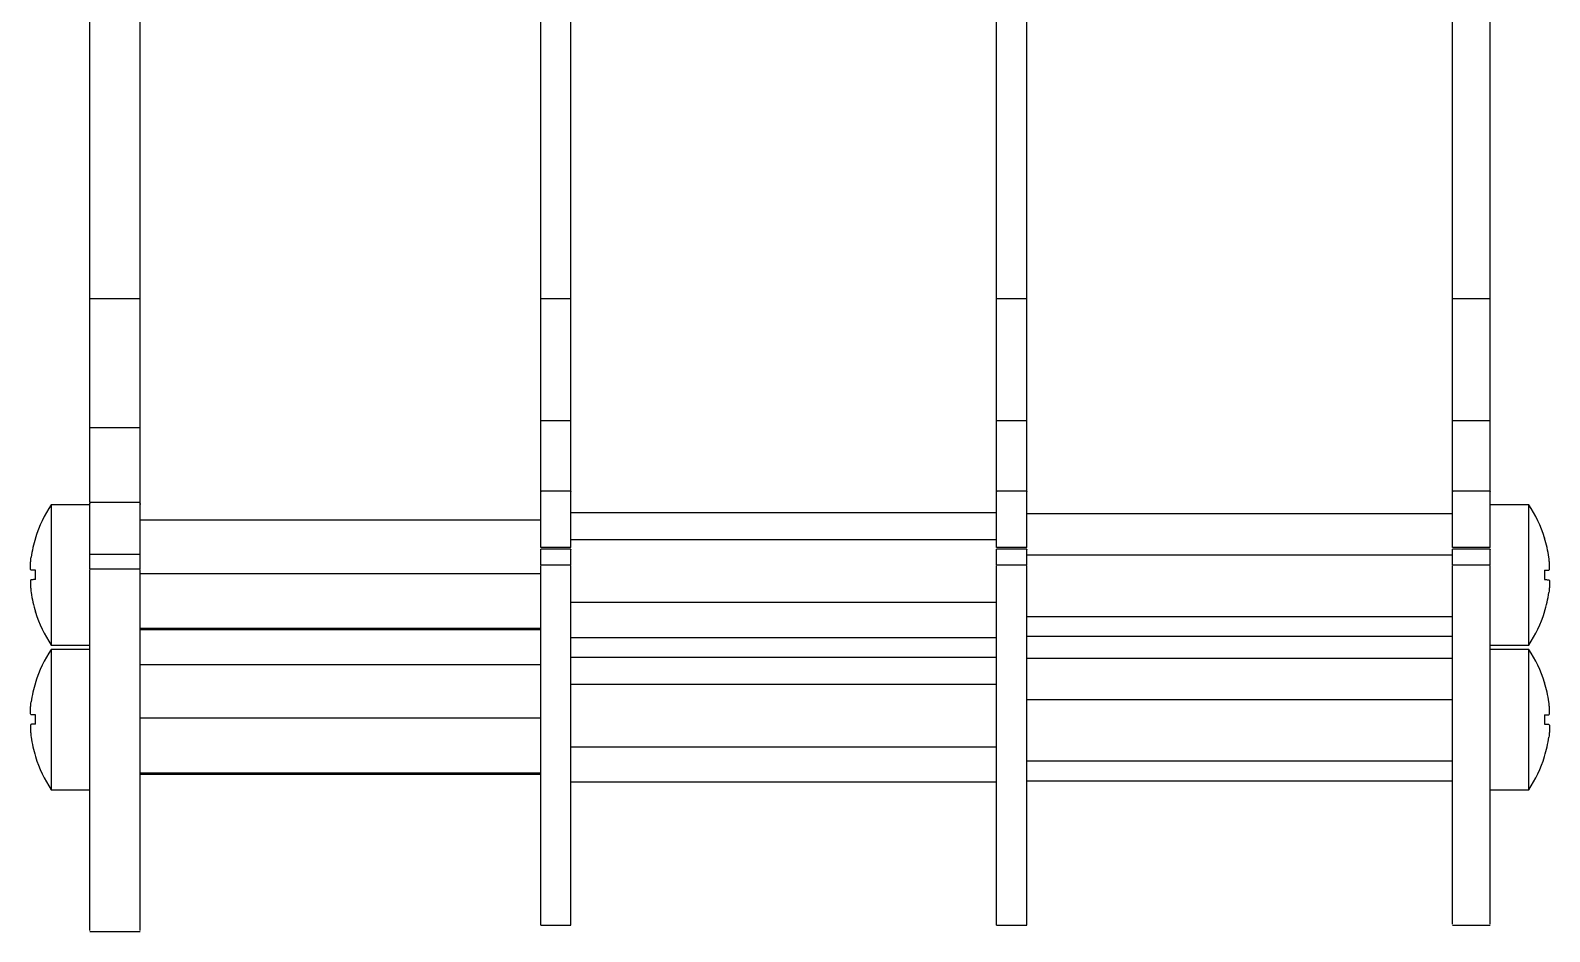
# Model space of a CAD drawing. Header units: millimetres. Extents: x 0 to 1189, y 0 to 841.
# Drawn here: x 269.7 to 330.4, y 239.9 to 275.9 of the extents above; entities that cross this region are included whole.
import ezdxf

# ---------------------------------------------------------------- set-up
doc = ezdxf.new("R2010")
doc.units = ezdxf.units.MM

msp = doc.modelspace()

# ---------------------------------------------------------------- linework, layer by layer
at = {"color": 7, "linetype": 'Continuous', "lineweight": 25}
for p, q in [((272.102, 265.207), (274.102, 265.207)), ((290.102, 265.207), (291.302, 265.207)), ((308.302, 265.207), (309.502, 265.207)), ((326.502, 265.207), (328.002, 265.207)), ((291.302, 260.321), (290.102, 260.321)), ((309.502, 260.321), (308.302, 260.321)), ((328.002, 260.321), (326.502, 260.321)), ((274.102, 260.05), (272.102, 260.05)), ((291.302, 257.516), (290.102, 257.516)), ((309.502, 257.516), (308.302, 257.516)), ((328.002, 257.516), (326.502, 257.516)), ((272.102, 256.973), (270.559, 256.973)), ((270.559, 256.973), (270.559, 251.373)), ((274.102, 257.061), (272.102, 257.061)), ((291.302, 256.666), (308.302, 256.666)), ((309.502, 256.624), (326.502, 256.624)), ((329.544, 256.973), (328.002, 256.973)), ((329.544, 251.373), (329.544, 256.973)), ((290.102, 256.362), (274.102, 256.362)), ((269.926, 255.655), (269.926, 255.643)), ((291.302, 255.581), (308.302, 255.581)), ((330.177, 255.655), (330.177, 255.643)), ((274.102, 254.985), (272.102, 254.985)), ((291.302, 255.273), (290.102, 255.273)), ((291.302, 255.197), (290.102, 255.197)), ((309.502, 255.273), (308.302, 255.273)), ((309.502, 255.197), (308.302, 255.197)), ((309.502, 254.969), (326.502, 254.969)), ((328.002, 255.273), (326.502, 255.273)), ((328.002, 255.197), (326.502, 255.197)), ((269.926, 253.987), (269.926, 254.36)), ((274.102, 254.408), (272.102, 254.408)), ((290.102, 254.221), (274.102, 254.221)), ((291.302, 254.559), (290.102, 254.559)), ((309.502, 254.559), (308.302, 254.559)), ((328.002, 254.559), (326.502, 254.559)), ((330.177, 254.36), (330.177, 253.987)), ((291.302, 253.088), (308.302, 253.088)), ((269.926, 252.692), (269.926, 252.703)), ((309.502, 252.519), (326.502, 252.519)), ((330.177, 252.692), (330.177, 252.703)), ((290.102, 252.033), (274.102, 252.033)), ((290.102, 251.985), (274.102, 251.985)), ((309.502, 251.723), (326.502, 251.723)), ((270.559, 251.373), (272.102, 251.373)), ((272.102, 251.201), (270.559, 251.201)), ((270.559, 251.201), (270.559, 245.601)), ((291.302, 251.68), (308.302, 251.68)), ((328.002, 251.373), (329.544, 251.373)), ((329.544, 251.201), (328.002, 251.201)), ((329.544, 245.601), (329.544, 251.201)), ((290.102, 250.59), (274.102, 250.59)), ((291.302, 250.894), (308.302, 250.894)), ((309.502, 250.852), (326.502, 250.852)), ((269.926, 249.883), (269.926, 249.871)), ((291.302, 249.809), (308.302, 249.809)), ((330.177, 249.883), (330.177, 249.871)), ((309.502, 249.197), (326.502, 249.197)), ((269.926, 248.214), (269.926, 248.588)), ((290.102, 248.449), (274.102, 248.449)), ((330.177, 248.588), (330.177, 248.214)), ((269.926, 246.919), (269.926, 246.931)), ((291.302, 247.315), (308.302, 247.315)), ((330.177, 246.919), (330.177, 246.931)), ((290.102, 246.261), (274.102, 246.261)), ((309.502, 246.747), (326.502, 246.747)), ((290.102, 246.212), (274.102, 246.212)), ((291.302, 245.908), (308.302, 245.908)), ((309.502, 245.951), (326.502, 245.951)), ((270.559, 245.601), (272.102, 245.601)), ((328.002, 245.601), (329.544, 245.601)), ((290.102, 240.188), (291.302, 240.188)), ((308.302, 240.188), (309.502, 240.188)), ((326.502, 240.188), (328.002, 240.188)), ((272.102, 239.936), (274.102, 239.936))]:
    msp.add_line(p, q, dxfattribs=at)
at = {"color": 7, "linetype": 'Continuous', "lineweight": 25, "flags": 128}
for points in [[(269.926, 254.36), (269.899, 254.361), (269.873, 254.362), (269.848, 254.363), (269.826, 254.364), (269.806, 254.364), (269.787, 254.365), (269.771, 254.365), (269.756, 254.366)], [(330.177, 254.36), (330.205, 254.361), (330.231, 254.362), (330.255, 254.363), (330.277, 254.364), (330.298, 254.364), (330.316, 254.365), (330.333, 254.365), (330.348, 254.366)], [(269.926, 253.987), (269.899, 253.986), (269.873, 253.985), (269.848, 253.984), (269.826, 253.983), (269.806, 253.982), (269.787, 253.982), (269.771, 253.981), (269.756, 253.981)], [(330.177, 253.987), (330.205, 253.986), (330.231, 253.985), (330.255, 253.984), (330.277, 253.983), (330.298, 253.982), (330.316, 253.982), (330.333, 253.981), (330.348, 253.981)], [(269.926, 248.588), (269.899, 248.589), (269.873, 248.59), (269.848, 248.591), (269.826, 248.591), (269.806, 248.592), (269.787, 248.593), (269.771, 248.593), (269.756, 248.594)], [(269.926, 248.214), (269.899, 248.213), (269.873, 248.213), (269.848, 248.212), (269.826, 248.211), (269.806, 248.21), (269.787, 248.21), (269.771, 248.209), (269.756, 248.208)], [(330.177, 248.588), (330.205, 248.589), (330.231, 248.59), (330.255, 248.591), (330.277, 248.591), (330.298, 248.592), (330.316, 248.593), (330.333, 248.593), (330.348, 248.594)], [(330.177, 248.214), (330.205, 248.213), (330.231, 248.213), (330.255, 248.212), (330.277, 248.211), (330.298, 248.21), (330.316, 248.21), (330.333, 248.209), (330.348, 248.208)]]:
    msp.add_lwpolyline(points, dxfattribs=at)
at = {"color": 7, "linetype": 'Continuous', "lineweight": 25}
for centre, radius, start, end in [((274.702, 254.173), 5, 145.9442, 162.76232), ((325.402, 254.173), 5, 17.23768, 34.0558), ((274.708, 254.174), 5.002, 162.92205, 171.93242), ((325.396, 254.174), 5.002, 8.06775, 17.07778), ((274.708, 254.172), 5.002, 188.06758, 197.07795), ((325.396, 254.172), 5.002, 342.92222, 351.93225), ((274.702, 254.173), 5, 197.23768, 214.0558), ((325.402, 254.173), 5, 325.9442, 342.76232), ((274.702, 248.401), 5, 145.9442, 162.76232), ((325.402, 248.401), 5, 17.23768, 34.0558), ((274.708, 248.402), 5.002, 162.92247, 171.932), ((325.395, 248.402), 5.003, 8.06817, 17.07736), ((274.707, 248.4), 5.002, 188.06742, 197.07811), ((325.396, 248.4), 5.002, 342.92206, 351.9324), ((274.702, 248.401), 5, 197.23768, 214.0558), ((325.402, 248.401), 5, 325.9442, 342.76232)]:
    msp.add_arc(centre, radius, start, end, dxfattribs=at)
for points, knots in [([(272.102, 265.207), (272.102, 265.268), (272.102, 265.413), (272.102, 265.748), (272.102, 266.188), (272.102, 266.698), (272.102, 267.107), (272.102, 267.392), (272.102, 267.567), (272.102, 267.665), (272.102, 267.731), (272.102, 267.84), (272.102, 268.036), (272.102, 268.219), (272.102, 268.815), (272.102, 269.659), (272.102, 270.444), (272.102, 271.102), (272.102, 271.586), (272.102, 272.053), (272.102, 272.408), (272.102, 272.564), (272.102, 272.833), (272.102, 273.277), (272.102, 273.869), (272.102, 274.608), (272.102, 275.34), (272.102, 276), (272.102, 276.419), (272.102, 276.634)], [0, 0, 0, 0, 0.012264, 0.0296, 0.063688, 0.096613, 0.127506, 0.143144, 0.157517, 0.171802, 0.187218, 0.250271, 0.292016, 0.333202, 0.374467, 0.436421, 0.497891, 0.529877, 0.562186, 0.590555, 0.619533, 0.687717, 0.752059, 0.781629, 0.812372, 0.875471, 0.916877, 0.957378, 1, 1, 1, 1]), ([(274.102, 265.207), (274.102, 265.268), (274.102, 265.413), (274.102, 265.748), (274.102, 266.188), (274.102, 266.698), (274.102, 267.107), (274.102, 267.392), (274.102, 267.567), (274.102, 267.665), (274.102, 267.731), (274.102, 267.84), (274.102, 268.036), (274.102, 268.219), (274.102, 268.815), (274.102, 269.659), (274.102, 270.444), (274.102, 271.102), (274.102, 271.586), (274.102, 272.053), (274.102, 272.408), (274.102, 272.564), (274.102, 272.833), (274.102, 273.277), (274.102, 273.869), (274.102, 274.608), (274.102, 275.34), (274.102, 276), (274.102, 276.419), (274.102, 276.634)], [0, 0, 0, 0, 0.012264, 0.0296, 0.063688, 0.096613, 0.127506, 0.143144, 0.157517, 0.171802, 0.187218, 0.250271, 0.292016, 0.333202, 0.374467, 0.436421, 0.497891, 0.529877, 0.562186, 0.590555, 0.619533, 0.687717, 0.752059, 0.781629, 0.812372, 0.875471, 0.916877, 0.957378, 1, 1, 1, 1]), ([(290.102, 265.207), (290.102, 265.268), (290.102, 265.413), (290.102, 265.748), (290.102, 266.188), (290.102, 266.698), (290.102, 267.107), (290.102, 267.392), (290.102, 267.567), (290.102, 267.665), (290.102, 267.731), (290.102, 267.84), (290.102, 268.036), (290.102, 268.219), (290.102, 268.815), (290.102, 269.659), (290.102, 270.444), (290.102, 271.102), (290.102, 271.586), (290.102, 272.053), (290.102, 272.408), (290.102, 272.564), (290.102, 272.833), (290.102, 273.277), (290.102, 273.869), (290.102, 274.608), (290.102, 275.34), (290.102, 276), (290.102, 276.419), (290.102, 276.634)], [0, 0, 0, 0, 0.012264, 0.0296, 0.063688, 0.096613, 0.127506, 0.143144, 0.157517, 0.171802, 0.187218, 0.250271, 0.292016, 0.333202, 0.374467, 0.436421, 0.497891, 0.529877, 0.562186, 0.590555, 0.619533, 0.687717, 0.752059, 0.781629, 0.812372, 0.875471, 0.916877, 0.957378, 1, 1, 1, 1]), ([(291.302, 265.207), (291.302, 265.268), (291.302, 265.413), (291.302, 265.748), (291.302, 266.188), (291.302, 266.698), (291.302, 267.107), (291.302, 267.392), (291.302, 267.567), (291.302, 267.665), (291.302, 267.731), (291.302, 267.84), (291.302, 268.036), (291.302, 268.219), (291.302, 268.815), (291.302, 269.659), (291.302, 270.444), (291.302, 271.102), (291.302, 271.586), (291.302, 272.053), (291.302, 272.408), (291.302, 272.564), (291.302, 272.833), (291.302, 273.277), (291.302, 273.869), (291.302, 274.608), (291.302, 275.34), (291.302, 276), (291.302, 276.419), (291.302, 276.634)], [0, 0, 0, 0, 0.012264, 0.0296, 0.063688, 0.096613, 0.127506, 0.143144, 0.157517, 0.171802, 0.187218, 0.250271, 0.292016, 0.333202, 0.374467, 0.436421, 0.497891, 0.529877, 0.562186, 0.590555, 0.619533, 0.687717, 0.752059, 0.781629, 0.812372, 0.875471, 0.916877, 0.957378, 1, 1, 1, 1]), ([(308.302, 265.207), (308.302, 265.268), (308.302, 265.413), (308.302, 265.748), (308.302, 266.188), (308.302, 266.698), (308.302, 267.107), (308.302, 267.392), (308.302, 267.567), (308.302, 267.665), (308.302, 267.731), (308.302, 267.84), (308.302, 268.036), (308.302, 268.219), (308.302, 268.815), (308.302, 269.659), (308.302, 270.444), (308.302, 271.102), (308.302, 271.586), (308.302, 272.053), (308.302, 272.408), (308.302, 272.564), (308.302, 272.833), (308.302, 273.277), (308.302, 273.869), (308.302, 274.608), (308.302, 275.34), (308.302, 276), (308.302, 276.419), (308.302, 276.634)], [0, 0, 0, 0, 0.012264, 0.0296, 0.063688, 0.096613, 0.127506, 0.143144, 0.157517, 0.171802, 0.187218, 0.250271, 0.292016, 0.333202, 0.374467, 0.436421, 0.497891, 0.529877, 0.562186, 0.590555, 0.619533, 0.687717, 0.752059, 0.781629, 0.812372, 0.875471, 0.916877, 0.957378, 1, 1, 1, 1]), ([(309.502, 265.207), (309.502, 265.268), (309.502, 265.413), (309.502, 265.748), (309.502, 266.188), (309.502, 266.698), (309.502, 267.107), (309.502, 267.392), (309.502, 267.567), (309.502, 267.665), (309.502, 267.731), (309.502, 267.84), (309.502, 268.036), (309.502, 268.219), (309.502, 268.815), (309.502, 269.659), (309.502, 270.444), (309.502, 271.102), (309.502, 271.586), (309.502, 272.053), (309.502, 272.408), (309.502, 272.564), (309.502, 272.833), (309.502, 273.277), (309.502, 273.869), (309.502, 274.608), (309.502, 275.34), (309.502, 276), (309.502, 276.419), (309.502, 276.634)], [0, 0, 0, 0, 0.012264, 0.0296, 0.063688, 0.096613, 0.127506, 0.143144, 0.157517, 0.171802, 0.187218, 0.250271, 0.292016, 0.333202, 0.374467, 0.436421, 0.497891, 0.529877, 0.562186, 0.590555, 0.619533, 0.687717, 0.752059, 0.781629, 0.812372, 0.875471, 0.916877, 0.957378, 1, 1, 1, 1]), ([(326.502, 265.207), (326.502, 265.268), (326.502, 265.413), (326.502, 265.748), (326.502, 266.188), (326.502, 266.698), (326.502, 267.107), (326.502, 267.392), (326.502, 267.567), (326.502, 267.665), (326.502, 267.731), (326.502, 267.84), (326.502, 268.036), (326.502, 268.219), (326.502, 268.815), (326.502, 269.659), (326.502, 270.444), (326.502, 271.102), (326.502, 271.586), (326.502, 272.053), (326.502, 272.408), (326.502, 272.564), (326.502, 272.833), (326.502, 273.277), (326.502, 273.869), (326.502, 274.608), (326.502, 275.34), (326.502, 276), (326.502, 276.419), (326.502, 276.634)], [0, 0, 0, 0, 0.012264, 0.0296, 0.063688, 0.096613, 0.127506, 0.143144, 0.157517, 0.171802, 0.187218, 0.250271, 0.292016, 0.333202, 0.374467, 0.436421, 0.497891, 0.529877, 0.562186, 0.590555, 0.619533, 0.687717, 0.752059, 0.781629, 0.812372, 0.875471, 0.916877, 0.957378, 1, 1, 1, 1]), ([(328.002, 265.207), (328.002, 265.268), (328.002, 265.413), (328.002, 265.748), (328.002, 266.188), (328.002, 266.698), (328.002, 267.107), (328.002, 267.392), (328.002, 267.567), (328.002, 267.665), (328.002, 267.731), (328.002, 267.84), (328.002, 268.036), (328.002, 268.219), (328.002, 268.815), (328.002, 269.659), (328.002, 270.444), (328.002, 271.102), (328.002, 271.586), (328.002, 272.053), (328.002, 272.408), (328.002, 272.564), (328.002, 272.833), (328.002, 273.277), (328.002, 273.869), (328.002, 274.608), (328.002, 275.34), (328.002, 276), (328.002, 276.419), (328.002, 276.634)], [0, 0, 0, 0, 0.012264, 0.0296, 0.063688, 0.096613, 0.127506, 0.143144, 0.157517, 0.171802, 0.187218, 0.250271, 0.292016, 0.333202, 0.374467, 0.436421, 0.497891, 0.529877, 0.562186, 0.590555, 0.619533, 0.687717, 0.752059, 0.781629, 0.812372, 0.875471, 0.916877, 0.957378, 1, 1, 1, 1]), ([(272.102, 260.05), (272.102, 260.066), (272.102, 260.114), (272.102, 260.293), (272.102, 260.628), (272.102, 261.151), (272.102, 261.83), (272.102, 262.637), (272.102, 263.183), (272.102, 263.563), (272.102, 263.863), (272.102, 264.019), (272.102, 264.251), (272.102, 264.602), (272.102, 264.881), (272.102, 265.093), (272.102, 265.207)], [0, 0, 0, 0, 0.02327, 0.072766, 0.122582, 0.175295, 0.281657, 0.380952, 0.482211, 0.586531, 0.687923, 0.791901, 0.88924, 0.921572, 0.957328, 1, 1, 1, 1]), ([(274.102, 260.05), (274.102, 260.066), (274.102, 260.114), (274.102, 260.293), (274.102, 260.628), (274.102, 261.151), (274.102, 261.83), (274.102, 262.637), (274.102, 263.183), (274.102, 263.563), (274.102, 263.863), (274.102, 264.019), (274.102, 264.251), (274.102, 264.602), (274.102, 264.881), (274.102, 265.093), (274.102, 265.207)], [0, 0, 0, 0, 0.02327, 0.072766, 0.122582, 0.175295, 0.281657, 0.380952, 0.482211, 0.586531, 0.687923, 0.791901, 0.88924, 0.921572, 0.957328, 1, 1, 1, 1]), ([(290.102, 260.321), (290.102, 260.369), (290.102, 260.475), (290.102, 260.794), (290.102, 261.305), (290.102, 261.981), (290.102, 262.777), (290.102, 263.301), (290.102, 263.655), (290.102, 263.928), (290.102, 264.057), (290.102, 264.266), (290.102, 264.607), (290.102, 264.882), (290.102, 265.093), (290.102, 265.207)], [0, 0, 0, 0, 0.042358, 0.093808, 0.14825, 0.2581, 0.360651, 0.465231, 0.572972, 0.677689, 0.785077, 0.885609, 0.919001, 0.955929, 1, 1, 1, 1]), ([(291.302, 260.321), (291.302, 260.369), (291.302, 260.475), (291.302, 260.794), (291.302, 261.305), (291.302, 261.981), (291.302, 262.777), (291.302, 263.301), (291.302, 263.655), (291.302, 263.928), (291.302, 264.057), (291.302, 264.266), (291.302, 264.607), (291.302, 264.882), (291.302, 265.093), (291.302, 265.207)], [0, 0, 0, 0, 0.042358, 0.093808, 0.14825, 0.2581, 0.360651, 0.465231, 0.572972, 0.677689, 0.785077, 0.885609, 0.919001, 0.955929, 1, 1, 1, 1]), ([(308.302, 260.321), (308.302, 260.369), (308.302, 260.475), (308.302, 260.794), (308.302, 261.305), (308.302, 261.981), (308.302, 262.777), (308.302, 263.301), (308.302, 263.655), (308.302, 263.928), (308.302, 264.057), (308.302, 264.266), (308.302, 264.607), (308.302, 264.882), (308.302, 265.093), (308.302, 265.207)], [0, 0, 0, 0, 0.042358, 0.093808, 0.14825, 0.2581, 0.360651, 0.465231, 0.572972, 0.677689, 0.785077, 0.885609, 0.919001, 0.955929, 1, 1, 1, 1]), ([(309.502, 260.321), (309.502, 260.369), (309.502, 260.475), (309.502, 260.794), (309.502, 261.305), (309.502, 261.981), (309.502, 262.777), (309.502, 263.301), (309.502, 263.655), (309.502, 263.928), (309.502, 264.057), (309.502, 264.266), (309.502, 264.607), (309.502, 264.882), (309.502, 265.093), (309.502, 265.207)], [0, 0, 0, 0, 0.042358, 0.093808, 0.14825, 0.2581, 0.360651, 0.465231, 0.572972, 0.677689, 0.785077, 0.885609, 0.919001, 0.955929, 1, 1, 1, 1]), ([(326.502, 260.321), (326.502, 260.369), (326.502, 260.475), (326.502, 260.794), (326.502, 261.305), (326.502, 261.981), (326.502, 262.777), (326.502, 263.301), (326.502, 263.655), (326.502, 263.928), (326.502, 264.057), (326.502, 264.266), (326.502, 264.607), (326.502, 264.882), (326.502, 265.093), (326.502, 265.207)], [0, 0, 0, 0, 0.042358, 0.093808, 0.14825, 0.2581, 0.360651, 0.465231, 0.572972, 0.677689, 0.785077, 0.885609, 0.919001, 0.955929, 1, 1, 1, 1]), ([(328.002, 260.321), (328.002, 260.369), (328.002, 260.475), (328.002, 260.794), (328.002, 261.305), (328.002, 261.981), (328.002, 262.777), (328.002, 263.301), (328.002, 263.655), (328.002, 263.928), (328.002, 264.057), (328.002, 264.266), (328.002, 264.607), (328.002, 264.882), (328.002, 265.093), (328.002, 265.207)], [0, 0, 0, 0, 0.042358, 0.093808, 0.14825, 0.2581, 0.360651, 0.465231, 0.572972, 0.677689, 0.785077, 0.885609, 0.919001, 0.955929, 1, 1, 1, 1]), ([(290.102, 257.518), (290.102, 257.538), (290.102, 257.587), (290.102, 257.778), (290.102, 258.338), (290.102, 259.052), (290.102, 259.65), (290.102, 260.038), (290.102, 260.282), (290.102, 260.304), (290.102, 260.315)], [0, 0, 0, 0, 0.091695, 0.214972, 0.334961, 0.53258, 0.722889, 0.821689, 0.917539, 1, 1, 1, 1]), ([(291.302, 257.518), (291.302, 257.538), (291.302, 257.587), (291.302, 257.778), (291.302, 258.338), (291.302, 259.052), (291.302, 259.65), (291.302, 260.038), (291.302, 260.282), (291.302, 260.304), (291.302, 260.315)], [0, 0, 0, 0, 0.091695, 0.214972, 0.334961, 0.53258, 0.722889, 0.821689, 0.917539, 1, 1, 1, 1]), ([(308.302, 257.518), (308.302, 257.538), (308.302, 257.587), (308.302, 257.778), (308.302, 258.338), (308.302, 259.052), (308.302, 259.65), (308.302, 260.038), (308.302, 260.282), (308.302, 260.304), (308.302, 260.315)], [0, 0, 0, 0, 0.091695, 0.214972, 0.334961, 0.53258, 0.722889, 0.821689, 0.917539, 1, 1, 1, 1]), ([(309.502, 257.518), (309.502, 257.538), (309.502, 257.587), (309.502, 257.778), (309.502, 258.338), (309.502, 259.052), (309.502, 259.65), (309.502, 260.038), (309.502, 260.282), (309.502, 260.304), (309.502, 260.315)], [0, 0, 0, 0, 0.091695, 0.214972, 0.334961, 0.53258, 0.722889, 0.821689, 0.917539, 1, 1, 1, 1]), ([(326.502, 257.518), (326.502, 257.538), (326.502, 257.587), (326.502, 257.778), (326.502, 258.338), (326.502, 259.052), (326.502, 259.65), (326.502, 260.038), (326.502, 260.282), (326.502, 260.304), (326.502, 260.315)], [0, 0, 0, 0, 0.091695, 0.214972, 0.334961, 0.53258, 0.722889, 0.821689, 0.917539, 1, 1, 1, 1]), ([(328.002, 257.518), (328.002, 257.538), (328.002, 257.587), (328.002, 257.778), (328.002, 258.338), (328.002, 259.052), (328.002, 259.65), (328.002, 260.038), (328.002, 260.282), (328.002, 260.304), (328.002, 260.315)], [0, 0, 0, 0, 0.091695, 0.214972, 0.334961, 0.53258, 0.722889, 0.821689, 0.917539, 1, 1, 1, 1]), ([(272.102, 257.061), (272.102, 257.075), (272.102, 257.117), (272.102, 257.21), (272.102, 257.436), (272.102, 258.01), (272.102, 258.73), (272.102, 259.338), (272.102, 259.746), (272.102, 259.988), (272.102, 260.065), (272.102, 260.05), (272.102, 260.049)], [0, 0, 0, 0, 0.059012, 0.179667, 0.289835, 0.397066, 0.573668, 0.74374, 0.832033, 0.91769, 0.998901, 1, 1, 1, 1]), ([(274.102, 256.987), (274.102, 256.981), (274.102, 256.957), (274.102, 257.095), (274.102, 257.207), (274.102, 257.437), (274.102, 258.01), (274.102, 258.73), (274.102, 259.338), (274.102, 259.746), (274.102, 259.988), (274.102, 260.065), (274.102, 260.05), (274.102, 260.049)], [0, 0, 0, 0, 0.051099, 0.199375, 0.302032, 0.395767, 0.487003, 0.637262, 0.781965, 0.857088, 0.929968, 0.999065, 1, 1, 1, 1]), ([(290.102, 255.273), (290.102, 255.449), (290.102, 255.803), (290.102, 256.531), (290.102, 257.216), (290.102, 257.535), (290.102, 257.495), (290.102, 257.488)], [0, 0, 0, 0, 0.235047, 0.473513, 0.706497, 0.942512, 1, 1, 1, 1]), ([(291.302, 255.273), (291.302, 255.449), (291.302, 255.803), (291.302, 256.531), (291.302, 257.216), (291.302, 257.535), (291.302, 257.495), (291.302, 257.488)], [0, 0, 0, 0, 0.235047, 0.473513, 0.706497, 0.942512, 1, 1, 1, 1]), ([(308.302, 255.273), (308.302, 255.449), (308.302, 255.803), (308.302, 256.531), (308.302, 257.216), (308.302, 257.535), (308.302, 257.495), (308.302, 257.488)], [0, 0, 0, 0, 0.235047, 0.473513, 0.706497, 0.942512, 1, 1, 1, 1]), ([(309.502, 255.273), (309.502, 255.449), (309.502, 255.803), (309.502, 256.531), (309.502, 257.216), (309.502, 257.535), (309.502, 257.495), (309.502, 257.488)], [0, 0, 0, 0, 0.235047, 0.473513, 0.706497, 0.942512, 1, 1, 1, 1]), ([(326.502, 255.273), (326.502, 255.449), (326.502, 255.803), (326.502, 256.531), (326.502, 257.216), (326.502, 257.535), (326.502, 257.495), (326.502, 257.488)], [0, 0, 0, 0, 0.235047, 0.473513, 0.706497, 0.942512, 1, 1, 1, 1]), ([(328.002, 255.273), (328.002, 255.449), (328.002, 255.803), (328.002, 256.531), (328.002, 257.216), (328.002, 257.535), (328.002, 257.495), (328.002, 257.488)], [0, 0, 0, 0, 0.235047, 0.473513, 0.706497, 0.942512, 1, 1, 1, 1]), ([(272.102, 254.985), (272.102, 255.089), (272.102, 255.382), (272.102, 256.026), (272.102, 256.726), (272.102, 257.069), (272.102, 257.037), (272.102, 257.029)], [0, 0, 0, 0, 0.1444541, 0.4051599, 0.6598749, 0.9179031, 1, 1, 1, 1]), ([(274.102, 254.985), (274.102, 255.089), (274.102, 255.382), (274.102, 256.026), (274.102, 256.726), (274.102, 257.069), (274.102, 257.037), (274.102, 257.029)], [0, 0, 0, 0, 0.1444541, 0.4051599, 0.6598749, 0.9179031, 1, 1, 1, 1]), ([(269.756, 254.366), (269.749, 254.372), (269.734, 254.383), (269.724, 254.471), (269.726, 254.6), (269.738, 254.743), (269.75, 254.838), (269.755, 254.876)], [0, 0, 0, 0, 0.214785, 0.429925, 0.642621, 0.854313, 1, 1, 1, 1]), ([(272.102, 254.408), (272.102, 254.577), (272.102, 254.817), (272.102, 255.02), (272.102, 254.984), (272.102, 254.984)], [0, 0, 0, 0, 0.701368, 0.997078, 1, 1, 1, 1]), ([(274.102, 254.408), (274.102, 254.577), (274.102, 254.817), (274.102, 255.02), (274.102, 254.984), (274.102, 254.984)], [0, 0, 0, 0, 0.701368, 0.997078, 1, 1, 1, 1]), ([(290.102, 254.559), (290.102, 254.567), (290.102, 254.752), (290.102, 255.016), (290.102, 255.23), (290.102, 255.194), (290.102, 255.193)], [0, 0, 0, 0, 0.030584, 0.711878, 0.989474, 1, 1, 1, 1]), ([(291.302, 254.559), (291.302, 254.567), (291.302, 254.752), (291.302, 255.016), (291.302, 255.23), (291.302, 255.194), (291.302, 255.193)], [0, 0, 0, 0, 0.030584, 0.711878, 0.989474, 1, 1, 1, 1]), ([(308.302, 254.559), (308.302, 254.567), (308.302, 254.752), (308.302, 255.016), (308.302, 255.23), (308.302, 255.194), (308.302, 255.193)], [0, 0, 0, 0, 0.030584, 0.711878, 0.989474, 1, 1, 1, 1]), ([(309.502, 254.559), (309.502, 254.567), (309.502, 254.752), (309.502, 255.016), (309.502, 255.23), (309.502, 255.194), (309.502, 255.193)], [0, 0, 0, 0, 0.030584, 0.711878, 0.989474, 1, 1, 1, 1]), ([(326.502, 254.559), (326.502, 254.567), (326.502, 254.752), (326.502, 255.016), (326.502, 255.23), (326.502, 255.194), (326.502, 255.193)], [0, 0, 0, 0, 0.030584, 0.711878, 0.989474, 1, 1, 1, 1]), ([(328.002, 254.559), (328.002, 254.567), (328.002, 254.752), (328.002, 255.016), (328.002, 255.23), (328.002, 255.194), (328.002, 255.193)], [0, 0, 0, 0, 0.030584, 0.711878, 0.989474, 1, 1, 1, 1]), ([(330.348, 254.366), (330.355, 254.372), (330.37, 254.383), (330.379, 254.471), (330.377, 254.6), (330.366, 254.743), (330.353, 254.838), (330.348, 254.876)], [0, 0, 0, 0, 0.214784, 0.429925, 0.642621, 0.854313, 1, 1, 1, 1]), ([(272.102, 239.983), (272.102, 239.983), (272.102, 239.982), (272.102, 240.489), (272.102, 241.52), (272.102, 242.743), (272.102, 243.805), (272.102, 244.482), (272.102, 245.253), (272.102, 246.226), (272.102, 247.345), (272.102, 248.623), (272.102, 249.931), (272.102, 251.165), (272.102, 252.246), (272.102, 253.173), (272.102, 253.882), (272.102, 254.338), (272.102, 254.368), (272.102, 254.382)], [0, 0, 0, 0, 0.0965606, 0.2393088, 0.3810378, 0.5238293, 0.5722242, 0.6210655, 0.6690832, 0.7043704, 0.7401471, 0.7762791, 0.8122194, 0.8439925, 0.875957, 0.9082072, 0.9405491, 0.9729008, 1, 1, 1, 1]), ([(274.102, 239.983), (274.102, 239.983), (274.102, 239.982), (274.102, 240.489), (274.102, 241.52), (274.102, 242.743), (274.102, 243.805), (274.102, 244.482), (274.102, 245.253), (274.102, 246.226), (274.102, 247.345), (274.102, 248.623), (274.102, 249.931), (274.102, 251.165), (274.102, 252.246), (274.102, 253.173), (274.102, 253.882), (274.102, 254.338), (274.102, 254.368), (274.102, 254.382)], [0, 0, 0, 0, 0.0965606, 0.2393088, 0.3810378, 0.5238293, 0.5722242, 0.6210655, 0.6690832, 0.7043704, 0.7401471, 0.7762791, 0.8122194, 0.8439925, 0.875957, 0.9082072, 0.9405491, 0.9729008, 1, 1, 1, 1]), ([(290.102, 240.196), (290.102, 240.235), (290.102, 240.313), (290.102, 241.043), (290.102, 242.221), (290.102, 243.451), (290.102, 244.46), (290.102, 245.161), (290.102, 246.125), (290.102, 247.466), (290.102, 249.044), (290.102, 250.535), (290.102, 251.759), (290.102, 252.703), (290.102, 253.505), (290.102, 254.113), (290.102, 254.5), (290.102, 254.525), (290.102, 254.537)], [0, 0, 0, 0, 0.1461285, 0.2963734, 0.4273693, 0.560238, 0.6053395, 0.6500902, 0.6936925, 0.737603, 0.7820422, 0.826127, 0.8555373, 0.8851982, 0.9150574, 0.9449534, 0.9748747, 1, 1, 1, 1]), ([(291.302, 240.196), (291.302, 240.235), (291.302, 240.313), (291.302, 241.043), (291.302, 242.221), (291.302, 243.451), (291.302, 244.46), (291.302, 245.161), (291.302, 246.125), (291.302, 247.466), (291.302, 249.044), (291.302, 250.535), (291.302, 251.759), (291.302, 252.703), (291.302, 253.505), (291.302, 254.113), (291.302, 254.5), (291.302, 254.525), (291.302, 254.537)], [0, 0, 0, 0, 0.1461285, 0.2963734, 0.4273693, 0.560238, 0.6053395, 0.6500902, 0.6936925, 0.737603, 0.7820422, 0.826127, 0.8555373, 0.8851982, 0.9150574, 0.9449534, 0.9748747, 1, 1, 1, 1]), ([(308.302, 240.196), (308.302, 240.235), (308.302, 240.313), (308.302, 241.043), (308.302, 242.221), (308.302, 243.451), (308.302, 244.46), (308.302, 245.161), (308.302, 246.125), (308.302, 247.466), (308.302, 249.044), (308.302, 250.535), (308.302, 251.759), (308.302, 252.703), (308.302, 253.505), (308.302, 254.113), (308.302, 254.5), (308.302, 254.525), (308.302, 254.537)], [0, 0, 0, 0, 0.1461285, 0.2963734, 0.4273693, 0.560238, 0.6053395, 0.6500902, 0.6936925, 0.737603, 0.7820422, 0.826127, 0.8555373, 0.8851982, 0.9150574, 0.9449534, 0.9748747, 1, 1, 1, 1]), ([(309.502, 240.196), (309.502, 240.235), (309.502, 240.313), (309.502, 241.043), (309.502, 242.221), (309.502, 243.451), (309.502, 244.46), (309.502, 245.161), (309.502, 246.125), (309.502, 247.466), (309.502, 249.044), (309.502, 250.535), (309.502, 251.759), (309.502, 252.703), (309.502, 253.505), (309.502, 254.113), (309.502, 254.5), (309.502, 254.525), (309.502, 254.537)], [0, 0, 0, 0, 0.1461285, 0.2963734, 0.4273693, 0.560238, 0.6053395, 0.6500902, 0.6936925, 0.737603, 0.7820422, 0.826127, 0.8555373, 0.8851982, 0.9150574, 0.9449534, 0.9748747, 1, 1, 1, 1]), ([(326.502, 240.239), (326.502, 240.235), (326.502, 240.223), (326.502, 240.702), (326.502, 241.707), (326.502, 242.911), (326.502, 243.96), (326.502, 244.629), (326.502, 245.392), (326.502, 246.361), (326.502, 247.476), (326.502, 248.752), (326.502, 250.059), (326.502, 251.295), (326.502, 252.378), (326.502, 253.309), (326.502, 254.023), (326.502, 254.485), (326.502, 254.519), (326.502, 254.535)], [0, 0, 0, 0, 0.088737, 0.232639, 0.375513, 0.519458, 0.568244, 0.61748, 0.665885, 0.701457, 0.737523, 0.773947, 0.810178, 0.842208, 0.87443, 0.906941, 0.939544, 0.972157, 1, 1, 1, 1]), ([(328.002, 240.239), (328.002, 240.235), (328.002, 240.223), (328.002, 240.702), (328.002, 241.707), (328.002, 242.911), (328.002, 243.96), (328.002, 244.629), (328.002, 245.392), (328.002, 246.361), (328.002, 247.476), (328.002, 248.752), (328.002, 250.059), (328.002, 251.295), (328.002, 252.378), (328.002, 253.309), (328.002, 254.023), (328.002, 254.485), (328.002, 254.519), (328.002, 254.535)], [0, 0, 0, 0, 0.088737, 0.232639, 0.375513, 0.519458, 0.568244, 0.61748, 0.665885, 0.701457, 0.737523, 0.773947, 0.810178, 0.842208, 0.87443, 0.906941, 0.939544, 0.972157, 1, 1, 1, 1]), ([(269.756, 253.981), (269.749, 253.975), (269.734, 253.963), (269.724, 253.875), (269.726, 253.747), (269.738, 253.604), (269.75, 253.509), (269.755, 253.47)], [0, 0, 0, 0, 0.214785, 0.429925, 0.642621, 0.854313, 1, 1, 1, 1]), ([(330.348, 253.981), (330.355, 253.975), (330.37, 253.963), (330.379, 253.875), (330.377, 253.747), (330.366, 253.604), (330.353, 253.509), (330.348, 253.47)], [0, 0, 0, 0, 0.214784, 0.429925, 0.642621, 0.854313, 1, 1, 1, 1]), ([(269.756, 248.594), (269.749, 248.6), (269.734, 248.611), (269.724, 248.699), (269.726, 248.828), (269.738, 248.971), (269.75, 249.065), (269.755, 249.104)], [0, 0, 0, 0, 0.2147817, 0.4299223, 0.6426242, 0.8543043, 1, 1, 1, 1]), ([(330.348, 248.594), (330.355, 248.6), (330.37, 248.611), (330.379, 248.699), (330.377, 248.828), (330.366, 248.971), (330.353, 249.065), (330.348, 249.104)], [0, 0, 0, 0, 0.214781, 0.429922, 0.642624, 0.854304, 1, 1, 1, 1]), ([(269.756, 248.208), (269.749, 248.203), (269.734, 248.191), (269.724, 248.103), (269.726, 247.974), (269.738, 247.831), (269.75, 247.737), (269.755, 247.698)], [0, 0, 0, 0, 0.214784, 0.429926, 0.64263, 0.854312, 1, 1, 1, 1]), ([(330.348, 248.208), (330.355, 248.203), (330.37, 248.191), (330.379, 248.103), (330.377, 247.974), (330.366, 247.831), (330.353, 247.737), (330.348, 247.698)], [0, 0, 0, 0, 0.214783, 0.429926, 0.64263, 0.854312, 1, 1, 1, 1])]:
    msp.add_open_spline(points, degree=3, knots=knots, dxfattribs=at)

doc.saveas('drawing.dxf')
